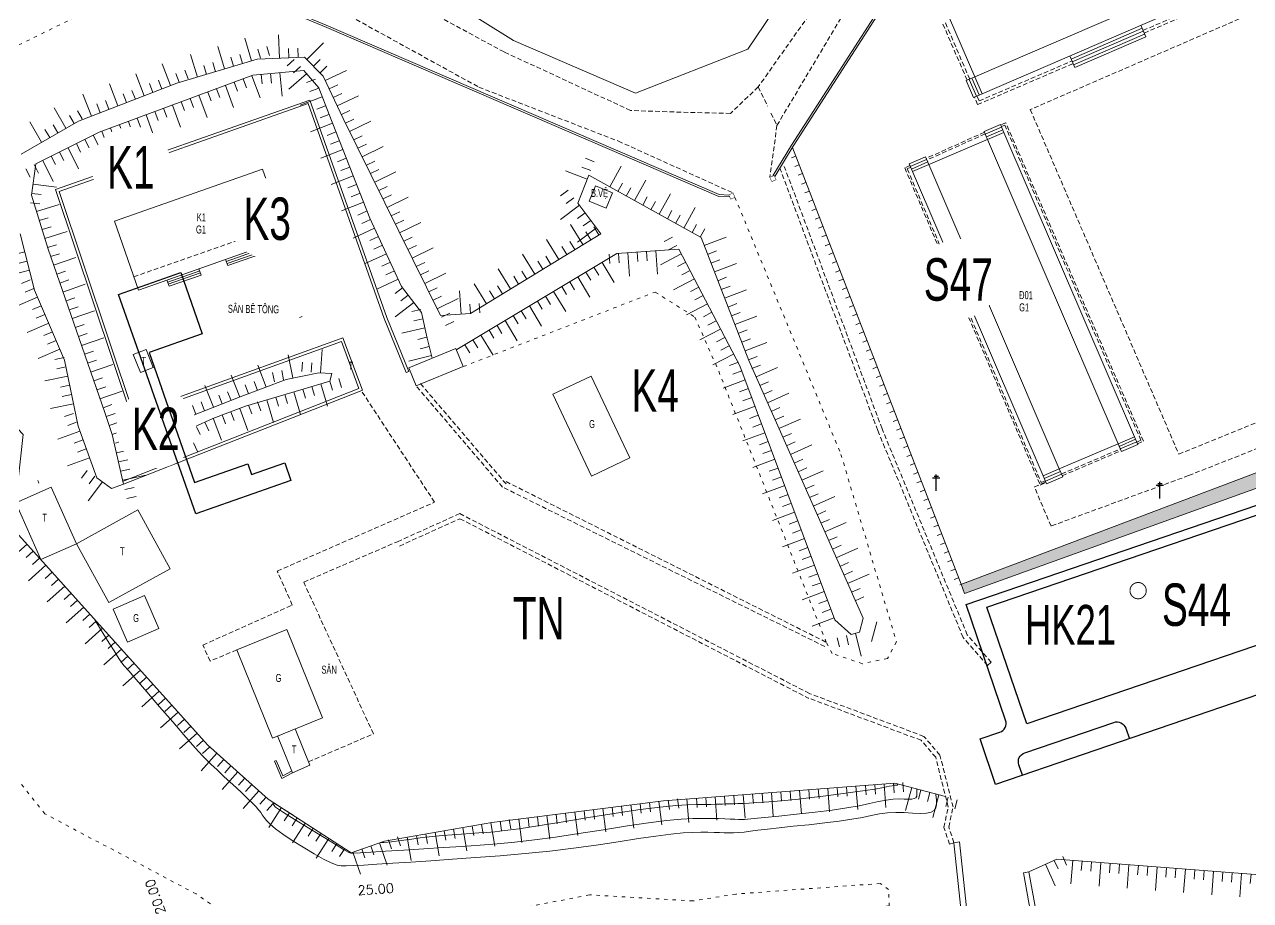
# Model space of a CAD drawing. Header units: inches. Extents: x 496359 to 501064, y 2374078 to 2377203.
# Drawn here: x 497285.7 to 497415.9, y 2376569.7 to 2376662.7 of the extents above; entities that cross this region are included whole.
import ezdxf
from ezdxf.enums import TextEntityAlignment as Align

# ---------------------------------------------------------------- set-up
doc = ezdxf.new("R2010")
doc.units = ezdxf.units.IN
doc.header["$MEASUREMENT"] = 0
doc.linetypes.add('ACAD_ISO03W100', pattern=[30, 12, -18])
doc.linetypes.add('DASHED', pattern=[0.75, 0.5, -0.25])
for name, color, linetype in [('cd', 7, 'Continuous'), ('chu', 6, 'Continuous'), ('MANH', 147, 'Continuous'), ('NOI', 2, 'Continuous'), ('rover 2', 4, 'Continuous'), ('tl', 8, 'Continuous')]:
    doc.layers.add(name, color=color, linetype=linetype)
for name, color, linetype, lineweight in [('EG Text2', 7, 'Continuous', 18), ('ISO', 252, 'Continuous', 20), ('LC Net dam 1', 30, 'Continuous', 30), ('LC Net manh', 239, 'Continuous', 5), ('manh1', 67, 'Continuous', 13)]:
    doc.layers.add(name, color=color, linetype=linetype, lineweight=lineweight)
doc.styles.add('EG Hai', font='')
doc.styles.get("Standard").update_dxf_attribs({"font": 'vnsimli.shx', "height": 2})
doc.styles.add('style1', font='')
doc.styles.get('EG Hai').set_extended_font_data('.VnArial NarrowH')
doc.styles.get('style1').set_extended_font_data('.VnAvantH')

# ---------------------------------------------------------------- blocks, each defined once
blk = doc.blocks.new('cdien')
at = {"layer": 'cd', "extrusion": (-0.000518657, 0.000768986, 1)}
for p, q in [((-0.8, 2.78, 0), (0.76, 2.78, 0)), ((-0.46, 3.14, 0), (0.49, 3.14, 0)), ((0, 0), (0, 3.5, 0))]:
    blk.add_line(p, q, dxfattribs=at)
blk = doc.blocks.new('1')
at = {"layer": 'tl', "color": 250, "lineweight": 0}
blk.add_line((0, -0.5), (0, 0), dxfattribs=at)
blk = doc.blocks.new('t1')
at = {"layer": 'tl', "color": 250, "lineweight": 0}
for p, q in [((0, 0), (0, 2.5)), ((-2, 0), (-2, 1)), ((-1, 0), (-1, 1))]:
    blk.add_line(p, q, dxfattribs=at)
blk = doc.blocks.new('t2')
at = {"layer": 'tl', "color": 250, "lineweight": 0}
for p, q in [((-2, 0), (-2, -1)), ((-1, 0), (-1, -1)), ((0, 0), (0, -2.5))]:
    blk.add_line(p, q, dxfattribs=at)
blk = doc.blocks.new('Nền HT mới')
at = {"layer": 'MANH', "lineweight": 0}
h = blk.add_hatch(dxfattribs=at)
h.set_pattern_fill('HONEY', color=8, scale=3, angle=-0.7328, style=0)
h.set_pattern_definition([(359.267215784, (-736010.08436, -2368366.01803), (0.566607394046, 0.317539068605), [0.375, -0.75]), (119.267215784, (-736010.08436, -2368366.01803), (-0.55830059713, 0.331926862913), [0.375, -0.75]), (59.267215784, (-736010.08436, -2368366.01803), (0.008306796916, 0.64946593152), [-0.75, 0.375])])
h.paths.add_polyline_path([(708.04, 339.84), (707.45, 341.35), (657.66, 322.53), (658.03, 321.54), (690.55, 333.26)])
at = {"layer": 'MANH', "color": 2, "lineweight": 0}
for p, q in [((589.85, 308.36, 0.88), (586.06, 317.72, 0.4)), ((584.52, 306.2, 0.88), (580.73, 315.56, 0.4))]:
    blk.add_line(p, q, dxfattribs=at)
at = {"layer": 'MANH', "color": 31, "linetype": 'DASHED', "lineweight": 0, "elevation": -28.38}
for points in [[(636.12, 375.34), (633.18, 372.53), (628.68, 372.63), (622.56, 372.83), (609.13, 379.05), (593.55, 387.42), (584.4, 394.51), (572.76, 404.4), (559.56, 416.32), (547.69, 426.57), (540.15, 432.89), (527.77, 444.23), (515.56, 454.48), (506.32, 462.85), (498.89, 468.98)], [(496.12, 465.96), (503.21, 459.55), (512.72, 451.04), (524.41, 440.99), (537.44, 429.7), (544.63, 423.4), (557.38, 412.82), (569.81, 401.22), (581.52, 390.7), (591.44, 383.57), (606.44, 375.31), (621.26, 369.58), (633.45, 364.07)]]:
    blk.add_lwpolyline(points, dxfattribs=at)
at = {"layer": 'MANH', "color": 4, "lineweight": 0, "elevation": -28.38}
for points in [[(757.38, 324), (747.08, 358.43), (737.02, 396.25), (743.94, 407.46), (751.11, 414.41), (756.41, 419.73), (748.14, 434.14), (724.17, 423.16), (706.08, 415.01), (686.91, 406.68), (679.5, 403.63), (654.86, 392.76), (639.66, 369.15), (637.68, 365.88)], [(757.19, 323.94), (746.89, 358.37), (736.81, 396.28), (743.79, 407.59), (750.97, 414.55), (756.16, 419.76), (748.05, 433.88), (724.26, 422.98), (706.16, 414.83), (686.99, 406.5), (679.58, 403.44), (654.99, 392.6), (639.82, 369.04), (637.87, 365.81)], [(633.09, 363.65), (631.92, 363.71), (590.31, 381.65), (570.31, 389.96), (546.37, 380.02), (500.83, 381.08), (469.76, 381.73), (437.99, 383.18), (433.69, 383.68), (421.23, 382.42), (376.21, 378.38), (371.61, 378.83)], [(633, 363.85), (631.98, 363.91), (590.23, 381.9), (570.31, 390.17), (546.33, 380.22), (500.83, 381.28), (469.77, 381.93), (438.01, 383.38), (433.69, 383.88), (421.21, 382.62), (376.22, 378.58), (371.63, 379.03)]]:
    blk.add_lwpolyline(points, dxfattribs=at)
at = {"layer": 'MANH', "color": 3, "linetype": 'DASHED', "lineweight": 0, "elevation": -28.38}
for points in [[(637.47, 372.55), (638.11, 371.25), (652.27, 395.01), (664.93, 401.34), (684.13, 409.74), (691.79, 414.17), (692.92, 419.79), (685.68, 431.22)], [(683.94, 430.13), (690.12, 420), (689.54, 416.29), (683.13, 411.63), (664.14, 403.23), (651.03, 396.41), (636.12, 375.34), (637.11, 373.29)], [(687.22, 382.56), (665.02, 372.93), (680.79, 336.35), (709.2, 347.84)], [(638.11, 371.25), (637.35, 365.74)], [(681.84, 334.07), (707.33, 344.13)], [(580.73, 315.56), (577.89, 314.36), (577.14, 316.08), (586.63, 320.32), (585.03, 323.93), (601.74, 331.24), (593.96, 343.08)], [(681.84, 334.07), (667.22, 328.71), (665.46, 332.86), (666.66, 333.38)], [(588.34, 303.68), (595.24, 306.64), (587.84, 322.75), (597.8, 327.05)]]:
    blk.add_lwpolyline(points, dxfattribs=at)
at = {"layer": 'MANH', "lineweight": 0, "elevation": -28.38}
blk.add_lwpolyline([(682.72, 429.33), (688.05, 420.57), (682.45, 412.59), (663.97, 405.91), (649.22, 397.99), (642.18, 389.96), (635, 379.34), (623.08, 374.67), (610.14, 380.27), (595.24, 389.59), (587.58, 396.68), (597.22, 407.19)], dxfattribs=at)
at = {"layer": 'MANH', "color": 5, "linetype": 'DASHED', "lineweight": 0, "elevation": -28.38}
for points in [[(677.11, 381.05), (687.41, 385.47), (682.74, 396.79), (654.87, 384.76)], [(676.99, 381.33), (687.02, 385.63), (686.78, 386.21)], [(658.31, 376.04), (655.71, 382.07)], [(658.58, 376.16), (655.98, 382.19)], [(659.42, 373.46), (669.56, 377.81)], [(659.58, 373.85), (669.44, 378.09)], [(659.42, 373.46), (659.08, 374.25)], [(659.58, 373.85), (659.35, 374.37)], [(676.4, 337.45), (677.04, 337.72), (662.41, 371.54), (661.87, 371.3)], [(676.32, 337.63), (676.77, 337.82), (662.31, 371.28), (661.95, 371.12)], [(660.15, 370.53), (653.95, 367.75)], [(660.22, 370.34), (654.03, 367.57)], [(657.88, 316.89), (648.81, 338.87), (638.42, 366.72)], [(658.32, 317.16), (649.27, 339.05), (638.89, 366.89)], [(652.24, 366.98), (651.69, 366.74), (666.08, 333.06), (666.68, 333.32)], [(652.32, 366.8), (651.95, 366.63), (666.18, 333.33), (666.61, 333.5)], [(609.33, 333.18), (600.16, 343.93)], [(608.95, 332.85), (599.78, 343.6)], [(668.33, 334.24), (674.58, 336.89)], [(668.41, 334.05), (674.66, 336.71)], [(609.34, 333.43), (643.35, 316.37)], [(643.18, 315.92), (608.95, 332.85)], [(597.8, 327.05), (604.42, 330.03), (641.61, 310.91)], [(598.01, 326.59), (604.43, 329.49), (641.42, 310.45)], [(660.48, 313.92), (657.88, 316.89)], [(660.86, 314.25), (658.32, 317.16)], [(660.48, 313.92), (660.86, 314.25)], [(656.44, 294.93), (655.84, 296.71), (656.3, 298.87), (654.97, 304.16), (653.42, 305.96), (641.44, 310.45)], [(656.91, 295.09), (656.36, 296.74), (656.81, 298.88), (655.42, 304.4), (653.72, 306.38), (641.61, 310.91)], [(656.44, 294.93), (656.91, 295.09)]]:
    blk.add_lwpolyline(points, dxfattribs=at)
at = {"layer": 'MANH', "color": 2, "linetype": 'ACAD_ISO03W100', "lineweight": 0, "ltscale": 0.03, "elevation": -28.38}
for points in [[(575.28, 387.9), (570.01, 385.9), (546.85, 374.52), (543.13, 366.07), (541.52, 354.73), (548.02, 345.3)], [(633.65, 363.61), (644.91, 336.32), (650.8, 316.43), (649.86, 314.65), (647.18, 314.09), (643.96, 315.19), (643.35, 316.37)], [(604.78, 345.64), (625.17, 353.56), (625.17, 353.56), (629.39, 350.9), (631.92, 345.15), (643.35, 316.37)], [(548.7, 283.13), (563.38, 279.54), (574.94, 278.17), (599.22, 282.25), (619.75, 287.38), (629.96, 287.04), (650.03, 288.36), (649.97, 290.11), (649.07, 290.76), (633.76, 289.64), (629.18, 288.91), (618.2, 289.55), (607.48, 287.47), (582.37, 285.52), (576.41, 289.65), (560.34, 298.17), (551.5, 309.25)]]:
    blk.add_lwpolyline(points, dxfattribs=at)
at = {"layer": 'MANH', "color": 2, "lineweight": 0, "elevation": -28.38}
for points in [[(685.23, 387.66), (659.13, 376.4)], [(686, 385.88), (659.9, 374.61)], [(659.9, 374.61), (655.66, 384.43)], [(676.89, 381.56), (669.35, 378.3)], [(677.29, 380.65), (676.75, 381.88)], [(677.02, 381.25), (669.48, 378)], [(677.16, 380.95), (669.61, 377.69)], [(677.29, 380.65), (669.74, 377.39)], [(604.09, 347.44), (621.09, 357.65), (627.69, 358.1), (634.17, 345.72), (644.27, 318.75), (646, 317.21), (646.88, 317.43), (647.25, 318.94), (635.12, 346.28), (630.06, 359.33), (618.13, 365.95), (616.97, 362.98), (619.39, 359.75), (605.55, 351.27), (602.37, 351.05), (592.04, 371.98), (589.92, 376.48), (587.93, 378.5), (582.89, 378.28), (574.36, 375.72), (563.91, 371.71), (557.82, 368.21)], [(557.71, 359.72), (559.25, 353.74), (562.43, 346.34), (563.87, 339.33), (565.87, 333.84), (567.42, 332.68), (568.71, 333.15), (567.51, 338.42), (566.71, 340.75), (560.69, 358.11), (558.93, 363.83), (559.37, 367.16), (566.1, 370.52), (582.45, 376.57), (587.85, 377.08), (589.43, 375.25), (590.53, 372.39), (594.86, 361.4), (598.24, 354.15), (600.36, 351.37), (600.95, 348.67), (601.5, 346.54)], [(669.74, 377.39), (669.21, 378.63)], [(659.13, 376.4), (658.22, 376)], [(658.22, 376), (658.99, 374.22)], [(658.52, 376.14), (659.29, 374.35)], [(658.82, 376.27), (659.6, 374.48)], [(596.66, 350.84), (588.49, 373.94), (561.48, 364.43), (569.57, 340.28), (591.84, 348.31)], [(659.9, 374.61), (658.99, 374.22)], [(596.38, 350.74), (588.31, 373.56), (561.86, 364.24), (569.75, 340.67), (591.73, 348.6)], [(660.12, 370.59), (661.86, 371.34)], [(662.21, 370.51), (661.86, 371.34)], [(652.51, 366.35), (662.21, 370.51)], [(660.47, 369.77), (660.12, 370.59)], [(660.24, 370.32), (661.97, 371.06)], [(660.35, 370.04), (662.09, 370.79)], [(676.08, 338.19), (662.21, 370.51)], [(639.75, 368.92), (657.66, 322.53)], [(674.34, 337.45), (660.47, 369.77)], [(652.15, 367.18), (653.88, 367.92)], [(652.27, 366.9), (654, 367.64)], [(652.39, 366.62), (654.12, 367.37)], [(654.24, 367.09), (653.88, 367.92)], [(567.73, 361.07), (583.47, 366.61)], [(586.04, 359.3), (583.47, 366.61)], [(652.51, 366.35), (652.15, 367.18)], [(666.38, 334.03), (652.51, 366.35)], [(668.1, 334.77), (654.24, 367.09)], [(618.16, 363.2), (618.85, 364.85)], [(618.85, 364.85), (620.65, 364.1)], [(619.97, 362.45), (620.65, 364.1)], [(619.97, 362.45), (618.16, 363.2)], [(570.3, 353.76), (567.73, 361.07)], [(570.3, 353.76), (586.04, 359.3)], [(583.16, 357.55), (582.93, 358.2)], [(579.78, 356.36), (579.55, 357.01)], [(579.62, 356.8), (583.01, 357.99)], [(579.7, 356.58), (583.09, 357.77)], [(579.78, 356.36), (583.16, 357.55)], [(573.39, 354.61), (576.79, 355.8)], [(573.46, 354.39), (576.86, 355.58)], [(576.94, 355.36), (576.71, 356.02)], [(573.54, 354.17), (573.31, 354.82)], [(573.54, 354.17), (576.94, 355.36)], [(587.38, 350.85), (587.66, 350.96)], [(596.38, 350.74), (598.73, 345.01)], [(596.66, 350.85), (599, 345.12)], [(591.73, 348.6), (592.01, 348.7)], [(591.84, 348.32), (593.71, 343.31)], [(592.01, 348.7), (594.1, 343.14)], [(569.74, 346.91), (571.1, 347.44)], [(569.74, 346.91), (570.49, 345.01)], [(571.1, 347.44), (571.85, 345.54)], [(599, 345.52), (604, 347.56)], [(604, 347.56), (604.78, 345.64)], [(656.02, 299.98), (650.64, 301.41), (626.07, 299.54), (607.83, 297.22), (596.41, 295.24), (592.88, 294.03), (584.07, 299.72), (577.63, 305.49), (556.96, 328.45), (558.04, 338.43), (550.52, 346.38), (548.02, 345.3), (543.03, 343.85), (539.45, 342.24), (510.91, 324.22), (500.06, 320.67), (471.19, 305.87), (467.42, 308.85), (458.93, 320.65), (458.93, 320.65)], [(570.49, 345.01), (571.85, 345.54)], [(598.73, 345.01), (599, 345.12)], [(599, 345.52), (599.78, 343.6)], [(599.78, 343.6), (604.78, 345.64)], [(614.29, 342.7), (618.38, 344.64)], [(618.38, 344.64), (622.49, 335.94)], [(593.71, 343.31), (568.6, 333.43)], [(593.82, 343.03), (568.71, 333.15)], [(593.82, 343.03), (594.1, 343.14)], [(614.29, 342.7), (618.4, 334)], [(707.45, 341.35), (657.55, 322.48)], [(668.1, 334.77), (674.34, 337.45)], [(674.34, 337.45), (676.08, 338.19)], [(674.34, 337.45), (674.7, 336.62)], [(674.46, 337.17), (676.2, 337.92)], [(674.58, 336.9), (676.32, 337.64)], [(674.7, 336.62), (676.44, 337.37)], [(676.08, 338.19), (676.44, 337.37)], [(618.4, 334), (622.49, 335.94)], [(666.38, 334.03), (668.1, 334.77)], [(668.1, 334.77), (668.46, 333.94)], [(559.6, 333.54), (559.71, 333.26)], [(666.38, 334.03), (666.73, 333.2)], [(666.5, 333.76), (668.22, 334.5)], [(666.62, 333.48), (668.34, 334.22)], [(666.73, 333.2), (668.46, 333.94)], [(557.26, 331.17), (561.02, 332.85)], [(563.69, 326.82), (561.02, 332.85)], [(690.55, 333.26), (658.03, 321.54), (657.66, 322.53)], [(559.93, 325.15), (557.26, 331.17)], [(563.69, 326.82), (570.22, 330.42)], [(573.65, 324.18), (570.22, 330.42)], [(559.93, 325.15), (563.69, 326.82)], [(567.13, 320.59), (563.69, 326.82)], [(567.13, 320.59), (573.65, 324.18)], [(567.6, 319.88), (570.92, 321.34)], [(570.92, 321.34), (572.46, 317.84)], [(567.6, 319.88), (569.14, 316.38)], [(569.14, 316.38), (572.46, 317.84)], [(580.73, 315.56), (586.06, 317.72)], [(584.52, 306.2), (589.85, 308.36)], [(588.49, 303.32), (586.65, 302.52), (585.07, 306.43)], [(588.49, 303.32), (586.93, 307.18)], [(584.74, 303.74), (584.92, 303.82)], [(586.65, 302.52), (585.51, 301.89), (584.74, 303.74)], [(586.56, 302.69), (585.61, 302.18), (584.92, 303.82)], [(656.91, 295.09), (657.5, 295.19)], [(656.91, 295.09), (658.36, 281.44)], [(657.5, 295.19), (658.95, 281.54)], [(717.38, 289.53), (667.84, 293.34), (664.87, 291.99)], [(664.28, 291.88), (664.87, 291.99)], [(664.28, 291.88), (666.04, 282.2)], [(664.87, 291.99), (666.63, 282.3)]]:
    blk.add_lwpolyline(points, dxfattribs=at)
at = {"layer": 'MANH', "color": 4, "lineweight": 0, "const_width": 0.05, "elevation": -28.38}
for points in [[(637.55, 365.28), (638.01, 365.48), (637.81, 365.94), (637.35, 365.74)], [(633.19, 363.42), (633.65, 363.61), (633.45, 364.07), (632.99, 363.87)]]:
    blk.add_lwpolyline(points, close=True, dxfattribs=at)
at = {"layer": 'MANH', "color": 2, "linetype": 'DASHED', "lineweight": 0, "elevation": -28.38}
blk.add_lwpolyline([(569.8, 355.17), (585.55, 360.71)], dxfattribs=at)
at = {"layer": 'MANH', "color": 2, "lineweight": 0, "elevation": -28.38}
blk.add_lwpolyline([(572.99, 339.25), (581.1, 342.43), (585.99, 344.28), (589.45, 344.99), (590.82, 344.89), (590.61, 344.1), (587.52, 343.18), (581.67, 341.43), (578.2, 340.14), (574.14, 338.28), (572.3, 337.73), (571.61, 338.25)], close=True, dxfattribs=at)
at = {"layer": 'manh1', "lineweight": 0, "elevation": -28.38}
for points in [[(654.98, 300.26), (654.99, 300.19), (655.05, 299.62), (655.05, 299.15), (654.99, 298.79), (654.81, 298.52), (654.48, 298.33), (653.98, 298.23), (653.32, 298.2), (652.5, 298.24), (651.61, 298.3), (650.72, 298.3), (649.85, 298.25), (648.99, 298.14), (648.13, 297.97), (647.19, 297.77), (646.06, 297.58), (644.73, 297.38), (643.2, 297.19), (641.51, 297), (639.83, 296.83), (638.36, 296.67), (637.11, 296.53), (636.09, 296.41), (635.29, 296.31), (634.63, 296.22), (634.03, 296.17), (633.48, 296.13), (632.97, 296.13), (632.5, 296.14), (632, 296.16), (631.43, 296.18), (630.78, 296.19), (630.04, 296.19), (629.19, 296.17), (628.15, 296.12), (626.85, 296), (625.26, 295.8), (623.39, 295.53), (621.24, 295.19), (618.92, 294.83), (616.49, 294.5), (613.97, 294.2), (611.37, 293.94), (608.71, 293.71), (606.1, 293.51), (603.64, 293.33), (601.34, 293.17), (599.22, 293.02), (597.29, 292.9), (595.6, 292.8), (594.21, 292.72), (593.12, 292.66), (592.34, 292.62), (591.83, 292.62), (591.38, 292.71), (590.76, 292.96), (589.96, 293.35), (588.95, 293.91), (587.78, 294.61), (586.62, 295.34), (585.63, 296), (584.85, 296.57), (584.28, 297.05), (583.9, 297.44), (583.64, 297.77), (583.44, 298.04), (583.27, 298.28), (583.14, 298.47), (583.01, 298.63), (582.82, 298.85), (582.46, 299.22), (581.91, 299.75), (581.19, 300.44), (580.3, 301.26), (579.4, 302.1), (578.63, 302.82), (577.99, 303.42), (577.5, 303.9), (577.13, 304.28), (576.7, 304.75), (576.03, 305.49), (575.11, 306.55), (573.93, 307.91), (572.53, 309.52), (571.16, 311.12), (570.05, 312.4), (569.25, 313.33), (568.75, 313.91), (568.54, 314.16), (568.44, 314.3), (568.28, 314.55), (568.03, 314.94), (567.69, 315.47), (567.25, 316.18), (566.66, 317.12), (565.88, 318.39), (565.62, 318.83)], [(650.92, 301.34), (650.92, 301.33), (650.92, 301.29), (650.92, 301.27), (650.92, 301.24), (650.91, 301.22), (650.89, 301.21), (650.85, 301.21), (650.81, 301.2), (650.75, 301.21), (650.66, 301.2), (650.52, 301.18), (650.33, 301.14), (650.08, 301.09), (649.75, 301.01), (649.26, 300.91), (648.51, 300.79), (647.48, 300.63), (646.17, 300.44), (644.63, 300.23), (643.01, 300.02), (641.49, 299.84), (640.1, 299.68), (638.86, 299.56), (637.75, 299.47), (636.76, 299.4), (635.9, 299.34), (635.14, 299.29), (634.5, 299.26), (633.97, 299.24), (633.51, 299.22), (633.08, 299.21), (632.69, 299.2), (632.33, 299.19), (631.99, 299.18), (631.6, 299.17), (631.07, 299.16), (630.42, 299.15), (629.61, 299.14), (628.64, 299.12), (627.38, 299.05), (625.7, 298.87), (623.57, 298.6), (621.02, 298.22), (618.09, 297.75), (615.19, 297.27), (612.71, 296.87), (610.71, 296.57), (609.19, 296.37), (608.13, 296.25), (607.28, 296.18), (606.44, 296.12), (605.55, 296.06), (604.6, 296), (603.61, 295.93), (602.58, 295.86), (601.52, 295.76), (600.43, 295.63), (599.32, 295.48), (598.2, 295.32), (597.17, 295.18), (596.35, 295.1), (596, 295.1)], [(586.73, 298), (586.03, 298.45), (585.36, 298.86), (584.9, 299.13), (584.65, 299.25), (584.58, 299.24), (584.62, 299.16), (584.68, 299.08), (584.73, 299.01), (584.78, 298.94), (584.85, 298.87), (585.07, 298.71), (585.57, 298.38), (586.38, 297.88), (587.48, 297.2), (588.84, 296.36), (590.19, 295.53), (591.29, 294.87), (592.08, 294.38), (592.58, 294.09), (592.83, 293.98), (593.15, 293.98), (593.84, 294.01), (594.97, 294.08), (596.53, 294.18), (598.49, 294.3), (600.61, 294.43), (602.69, 294.57), (604.68, 294.7), (606.58, 294.84), (608.4, 294.98), (610.28, 295.15), (612.34, 295.39), (614.6, 295.69), (617.05, 296.05), (619.67, 296.47), (622.22, 296.87), (624.47, 297.2), (626.38, 297.44), (627.95, 297.59), (629.19, 297.65), (630.21, 297.66), (631.11, 297.66), (631.89, 297.65), (632.57, 297.63), (633.15, 297.6), (633.63, 297.58), (634.02, 297.55), (634.31, 297.54), (634.51, 297.54), (634.67, 297.54), (634.98, 297.58), (635.68, 297.65), (636.79, 297.76), (638.31, 297.92), (640.19, 298.11), (642.17, 298.33), (643.96, 298.55), (645.52, 298.78), (646.85, 299.01), (647.95, 299.25), (648.89, 299.45), (649.71, 299.6), (650.44, 299.7), (651.08, 299.74), (651.62, 299.72), (652.06, 299.7), (652.42, 299.72), (652.68, 299.77), (652.86, 299.87), (652.95, 300.02), (652.98, 300.21), (652.98, 300.46), (652.96, 300.76), (652.95, 300.8)]]:
    blk.add_lwpolyline(points, dxfattribs=at)
at = {"layer": 'rover 2', "color": 1, "lineweight": 0, "elevation": -28.38}
blk.add_lwpolyline([(648.71, 318.55), (648.16, 316.46)], dxfattribs=at)
at = {"layer": 'cd', "lineweight": 0, "xscale": 0.5, "yscale": 0.5, "zscale": 0.5, "rotation": 359.2672157837458}
for p in [(655.01, 332.44, -0.49), (678.77, 331.65, -0.6)]:
    blk.add_blockref('cdien', p, dxfattribs=at)
at = {"layer": 'NOI', "color": 2, "lineweight": 0}
for name, p, rotation in [('t2', (582.3, 378.1, -28.38), 196.6854583222697), ('t2', (585.27, 378.38, -28.38), 182.4796631502057), ('t2', (576.55, 376.38, -28.38), 196.6854583222697), ('t2', (579.42, 377.24, -28.38), 196.6854583222697), ('t2', (588.17, 378.26, -28.38), 134.5268346324166), ('t2', (573.69, 375.47, -28.38), 200.981848997184), ('t2', (588.15, 376.73, -28.38), 310.7742636632265), ('t2', (568.09, 373.32, -28.38), 200.981848997184), ('t2', (570.89, 374.39, -28.38), 200.981848997184), ('t2', (582.34, 376.53, -28.38), 20.31840348516633), ('t2', (585.32, 376.84, -28.38), 5.407588205140322), ('t2', (590.13, 376.02, -28.38), 115.3088777920212), ('t2', (565.29, 372.24, -28.38), 200.981848997184), ('t2', (579.53, 375.49, -28.38), 20.31840348516633), ('t2', (589.8, 374.28, -28.38), 291.0218981721798), ('t2', (562.59, 370.95, -28.38), 209.9105366242062), ('t2', (576.71, 374.45, -28.38), 20.31840348516633), ('t2', (591.41, 373.31, -28.38), 115.3088777920212), ('t2', (559.99, 369.46, -28.38), 209.9105366242062), ('t2', (573.9, 373.41, -28.38), 20.31840348516633), ('t2', (590.89, 371.48, -28.38), 291.5205876988617), ('t2', (568.27, 371.32, -28.38), 20.31840348516633), ('t2', (571.09, 372.36, -28.38), 20.31840348516633), ('t2', (592.72, 370.61, -28.38), 116.2727847246649), ('t2', (565.49, 370.21, -28.38), 26.52764187647233), ('t2', (591.99, 368.69, -28.38), 291.5205876988617), ('t2', (562.81, 368.87, -28.38), 26.52764187647233), ('t2', (594.05, 367.92, -28.38), 116.2727847246649), ('t2', (560.12, 367.53, -28.38), 26.52764187647233), ('t2', (593.09, 365.9, -28.38), 291.5205876988617), ('t2', (617.96, 365.53, -28.38), 248.6859579013175), ('1', (640.11, 367.99, -2.53), 291.1024921645667), ('t2', (595.38, 365.23, -28.38), 116.2727847246649), ('t2', (620.35, 364.72, -28.38), 150.9587793513257), ('1', (640.47, 367.06, -2.53), 291.1024921645667), ('1', (640.83, 366.13, -2.53), 291.1024921645667), ('t2', (559.09, 365.02, -28.38), 82.5459147873548), ('t2', (594.19, 363.11, -28.38), 291.5205876988617), ('t2', (622.98, 363.26, -28.38), 150.9587793513257), ('1', (641.19, 365.19, -2.53), 291.1024921645667), ('t2', (596.7, 362.54, -28.38), 116.2727847246649), ('t2', (617.13, 362.77, -28.38), 306.8955585444397), ('t2', (625.6, 361.81, -28.38), 150.9587793513257), ('1', (641.55, 364.26, -2.53), 291.1024921645667), ('1', (641.91, 363.33, -2.53), 291.1024921645667), ('t2', (559.46, 362.11, -28.38), 107.1193207984398), ('t2', (595.35, 360.34, -28.38), 294.9911821926487), ('t2', (628.22, 360.35, -28.38), 150.9587793513257), ('1', (642.27, 362.39, -2.53), 291.1024921645667), ('t2', (598.03, 359.85, -28.38), 116.2727847246649), ('t2', (618.93, 360.37, -28.38), 306.8955585444397), ('t2', (617.49, 358.59, -28.38), 211.522817806732), ('1', (642.63, 361.46, -2.53), 291.1024921645667), ('t2', (560.34, 359.24, -28.38), 107.1193207984398), ('t2', (596.62, 357.63, -28.38), 294.9911821926487), ('t2', (614.93, 357.02, -28.38), 211.522817806732), ('1', (642.99, 360.53, -2.53), 291.1024921645667), ('1', (643.35, 359.6, -2.53), 291.1024921645667), ('t2', (599.36, 357.16, -28.38), 116.2727847246649), ('t2', (612.38, 355.45, -28.38), 211.522817806732), ('t2', (627.95, 357.61, -28.38), 297.6012814324785), ('t2', (630.38, 358.49, -28.38), 111.1910324685914), ('1', (643.71, 358.66, -2.53), 291.1024921645667), ('t2', (558.7, 355.88, -28.38), 284.4227865665783), ('t2', (561.28, 356.4, -28.38), 109.1155337056725), ('t2', (609.82, 353.88, -28.38), 211.522817806732), ('t2', (622.27, 357.73, -28.38), 3.979125743350246), ('t2', (625.26, 357.94, -28.38), 3.979125743350246), ('1', (644.07, 357.73, -2.53), 291.1024921645667), ('t2', (597.89, 354.91, -28.38), 294.9911821926487), ('t2', (600.69, 354.47, -28.38), 116.2727847246649), ('t2', (619.53, 356.71, -28.38), 30.97870162129023), ('t2', (629.34, 354.95, -28.38), 297.6012814324785), ('t2', (631.47, 355.69, -28.38), 111.1910324685914), ('1', (644.43, 356.8, -2.53), 291.1024921645667), ('1', (644.79, 355.86, -2.53), 291.1024921645667), ('t2', (559.56, 353.02, -28.38), 293.250111715155), ('t2', (562.27, 353.56, -28.38), 109.1155337056725), ('t2', (607.26, 352.31, -28.38), 211.522817806732), ('t2', (616.96, 355.17, -28.38), 30.97870162129023), ('1', (645.15, 354.93, -2.53), 291.1024921645667), ('t2', (599.55, 352.43, -28.38), 307.3713362882133), ('t2', (604.56, 351.2, -28.38), 183.8816060430547), ('t2', (614.38, 353.62, -28.38), 30.97870162129023), ('t2', (630.73, 352.29, -28.38), 297.6012814324785), ('t2', (632.55, 352.9, -28.38), 111.1910324685914), ('1', (645.51, 354, -2.53), 291.1024921645667), ('1', (645.87, 353.07, -2.53), 291.1024921645667), ('t2', (560.75, 350.26, -28.38), 293.250111715155), ('t2', (600.72, 349.74, -28.38), 282.3748393282578), ('t2', (602.02, 351.78, -28.38), 116.2727847246649), ('t2', (611.81, 352.08, -28.38), 30.97870162129023), ('1', (646.23, 352.13, -2.53), 291.1024921645667), ('t2', (563.25, 350.73, -28.38), 109.1155337056725), ('t2', (609.24, 350.53, -28.38), 30.97870162129023), ('t2', (632.12, 349.63, -28.38), 297.6012814324785), ('t2', (633.64, 350.1, -28.38), 111.1910324685914), ('1', (646.59, 351.2, -2.53), 291.1024921645667), ('t2', (561.93, 347.5, -28.38), 293.250111715155), ('1', (646.95, 350.27, -2.53), 291.1024921645667), ('1', (647.32, 349.33, -2.53), 291.1024921645667), ('t2', (564.23, 347.89, -28.38), 109.1155337056725), ('t2', (601.42, 346.82, -28.38), 284.3112758527118), ('t2', (606.67, 348.99, -28.38), 30.97870162129023), ('t2', (633.51, 346.97, -28.38), 297.6012814324785), ('t2', (634.72, 347.3, -28.38), 111.1910324685914), ('1', (647.68, 348.4, -2.53), 291.1024921645667), ('t2', (562.78, 344.64, -28.38), 281.570572992176), ('t1', (586.69, 344.43, -28.38), 11.49127799604195), ('t1', (589.63, 344.97, -28.38), 355.8023323478207), ('1', (648.04, 347.47, -2.53), 291.1024921645667), ('1', (648.4, 346.53, -2.53), 291.1024921645667), ('t2', (565.21, 345.06, -28.38), 109.1155337056725), ('t1', (583.85, 343.47, -28.38), 20.71023093083067), ('t2', (634.72, 344.24, -28.38), 290.5390294005236), ('t2', (635.89, 344.54, -28.38), 113.9204649773509), ('1', (648.76, 345.6, -2.53), 291.1024921645667), ('t1', (581.05, 342.41, -28.38), 21.40382912537294), ('t1', (589.66, 343.82, -28.38), 196.51653324858), ('1', (649.12, 344.67, -2.53), 291.1024921645667), ('t2', (563.38, 341.7, -28.38), 281.570572992176), ('t2', (566.2, 342.22, -28.38), 109.1155337056725), ('t1', (575.46, 340.22, -28.38), 21.40382912537294), ('t1', (578.25, 341.32, -28.38), 21.40382912537294), ('t1', (583.91, 342.1, -28.38), 196.6978154806596), ('t1', (586.78, 342.96, -28.38), 196.6978154806596), ('t2', (635.78, 341.43, -28.38), 290.5390294005236), ('t2', (637.1, 341.8, -28.38), 113.9204649773509), ('1', (649.48, 343.74, -2.53), 291.1024921645667), ('1', (649.84, 342.8, -2.53), 291.1024921645667), ('t1', (581.05, 341.2, -28.38), 200.3313390438673), ('1', (650.2, 341.87, -2.53), 291.1024921645667), ('t2', (564.06, 338.79, -28.38), 290.0218001706747), ('t2', (567.18, 339.39, -28.38), 109.1155337049751), ('t1', (578.23, 340.16, -28.38), 200.3313390438673), ('t2', (636.83, 338.62, -28.38), 290.5390294005236), ('t2', (638.32, 339.06, -28.38), 113.9204649773509), ('1', (650.56, 340.94, -2.53), 291.1024921645667), ('1', (650.92, 340, -2.53), 291.1024921645667), ('t1', (575.51, 338.91, -28.38), 204.6162546357414), ('1', (651.28, 339.07, -2.53), 291.1024921645667), ('t2', (565.09, 335.97, -28.38), 290.0218001706747), ('t1', (572.71, 337.85, -28.38), 196.9005055040248), ('t2', (637.88, 335.81, -28.38), 290.5390294005236), ('t2', (639.54, 336.31, -28.38), 113.9204649773509), ('1', (651.64, 338.14, -2.53), 291.1024921645667), ('t2', (567.95, 336.49, -28.38), 102.7821619854495), ('1', (652, 337.21, -2.53), 291.1024921645667), ('1', (652.36, 336.27, -2.53), 291.1024921645667), ('t2', (638.93, 333, -28.38), 290.5390294005236), ('1', (652.72, 335.34, -2.53), 291.1024921645667), ('t2', (566.45, 333.4, -28.38), 323.3528787650259), ('t2', (568.62, 333.57, -28.38), 102.7821619854495), ('t2', (640.75, 333.57, -28.38), 113.9204649773509), ('1', (653.08, 334.41, -2.53), 291.1024921645667), ('1', (653.44, 333.47, -2.53), 291.1024921645667), ('1', (653.8, 332.54, -2.53), 291.1024921645667), ('t2', (639.99, 330.19, -28.38), 290.5390294005236), ('t2', (641.97, 330.83, -28.38), 113.9204649773509), ('1', (654.16, 331.61, -2.53), 291.1024921645667), ('1', (654.52, 330.67, -2.53), 291.1024921645667), ('1', (654.88, 329.74, -2.53), 291.1024921645667), ('t2', (641.04, 327.38, -28.38), 290.5390294005236), ('t2', (643.19, 328.09, -28.38), 113.9204649773509), ('1', (655.24, 328.81, -2.53), 291.1024921645667), ('1', (655.6, 327.88, -2.53), 291.1024921645667), ('1', (655.96, 326.94, -2.53), 291.1024921645667), ('t1', (558.45, 326.8, -28.38), 131.9829789820068), ('t2', (642.09, 324.57, -28.38), 290.5390294005236), ('t2', (644.4, 325.34, -28.38), 113.9204649773509), ('1', (656.32, 326.01, -2.53), 291.1024921645667), ('t1', (560.45, 324.57, -28.38), 131.9829789820068), ('1', (656.68, 325.08, -2.53), 291.1024921645667), ('t2', (643.14, 321.76, -28.38), 290.5390294005236), ('t2', (645.62, 322.6, -28.38), 113.9204649773509), ('1', (657.04, 324.14, -2.53), 291.1024921645667), ('1', (657.4, 323.21, -2.53), 291.1024921645667), ('t1', (562.46, 322.34, -28.38), 131.9829789820068), ('t2', (644.2, 318.95, -28.38), 290.5390294005236), ('t1', (564.47, 320.11, -28.38), 131.9829789820068), ('t1', (566.47, 317.88, -28.38), 131.9829789820068), ('t2', (646.46, 317.32, -28.38), 13.67430362225953), ('t1', (568.48, 315.65, -28.38), 131.9829789820068), ('t1', (570.49, 313.42, -28.38), 131.9829789820068), ('t1', (572.49, 311.19, -28.38), 131.9829789820068), ('t1', (574.5, 308.96, -28.38), 131.9829789820068), ('t1', (576.51, 306.73, -28.38), 131.9829789820068), ('t1', (578.62, 304.6, -28.38), 138.2046679621833), ('t1', (580.85, 302.6, -28.38), 138.2046679621833), ('t1', (643.51, 300.87, -28.38), 184.3479560549233), ('t1', (646.5, 301.09, -28.38), 184.3479560549233), ('t1', (649.49, 301.32, -28.38), 184.3479560549233), ('t1', (652.42, 300.94, -28.38), 165.1253646940451), ('t1', (583.09, 300.6, -28.38), 138.2046679621833), ('t1', (625.56, 299.48, -28.38), 187.2541615785083), ('t1', (628.55, 299.73, -28.38), 184.3479560549233), ('t1', (631.54, 299.96, -28.38), 184.3479560549233), ('t1', (634.53, 300.18, -28.38), 184.3479560549233), ('t1', (637.52, 300.41, -28.38), 184.3479560549233), ('t1', (640.51, 300.64, -28.38), 184.3479560549233), ('t1', (655.32, 300.17, -28.38), 165.1253646940451), ('t1', (585.48, 298.81, -28.38), 147.1210043032378), ('t1', (613.66, 297.96, -28.38), 187.2541615785083), ('t1', (616.63, 298.34, -28.38), 187.2541615785083), ('t1', (619.61, 298.72, -28.38), 187.2541615785083), ('t1', (622.58, 299.1, -28.38), 187.2541615785083), ('t1', (588, 297.18, -28.38), 147.1210043032378), ('t1', (604.75, 296.68, -28.38), 189.8352299927424), ('t1', (607.71, 297.2, -28.38), 189.8352299927424), ('t1', (610.68, 297.58, -28.38), 187.2541615785083), ('t1', (595.9, 295.07, -28.38), 198.842590695885), ('t1', (598.84, 295.66, -28.38), 189.8352299927424), ('t1', (601.79, 296.17, -28.38), 189.8352299927424), ('t1', (590.52, 295.55, -28.38), 147.1210043032378), ('t1', (593.06, 294.1, -28.38), 198.842590695885), ('t1', (666.64, 292.8, -28.38), 204.4982228078422), ('t1', (669.52, 293.21, -28.38), 175.6024078969537), ('t1', (672.51, 292.98, -28.38), 175.6024078969537), ('t1', (675.5, 292.75, -28.38), 175.6024078969537), ('t1', (678.5, 292.52, -28.38), 175.6024078969537), ('t1', (681.49, 292.29, -28.38), 175.6024078969537), ('t1', (684.48, 292.06, -28.38), 175.6024078969537), ('t1', (687.47, 291.83, -28.38), 175.6024078969537)]:
    blk.add_blockref(name, p, dxfattribs=dict(at, rotation=rotation))
at = {"layer": 'chu', "color": 6, "lineweight": 0, "style": 'style1', "width": 0.7}
for s, p in [('b.vÖ', (618.35, 363.65, -28.38)), ('k1', (576.48, 361.07, -28.38)), ('g1', (576.39, 359.78, -28.38)), ('®01', (663.83, 352.81, -28.38)), ('s©n bª t«ng', (579.78, 351.36, -28.38)), ('g1', (663.83, 351.51, -28.38)), ('t', (570.59, 345.82, -28.38)), ('t', (592.6, 345.31, -28.38)), ('g', (618.15, 339.12, -28.38)), ('t', (560.07, 329.17, -28.38)), ('t', (568.33, 325.62, -28.38)), ('g', (569.72, 318.52, -28.38)), ('s©n', (589.72, 313.04, -28.38)), ('g', (584.85, 312.16, -28.38)), ('t', (586.57, 304.58, -28.38))]:
    blk.add_text(s, height=0.85, rotation=359.2672, dxfattribs=at).set_placement(p)
at = {"layer": 'manh1', "lineweight": 0}
for s, rotation, p in [('20.00', 109.4888, (572.08, 289.35, -28.38)), ('25.00', 3.7951, (595.49, 290.15, -28.38))]:
    blk.add_text(s, height=1, rotation=rotation, dxfattribs=at).set_placement(p, align=Align.MIDDLE)

msp = doc.modelspace()

# ---------------------------------------------------------------- linework, layer by layer
at = {"layer": 'LC Net dam 1', "const_width": 0.1}
msp.add_lwpolyline([(497403.13, 2376602.62, 1), (497404.86, 2376602.62, 1)], format="xyb", close=True, dxfattribs=at)
at = {"layer": 'LC Net dam 1'}
msp.add_lwpolyline([(497391.7, 2376583.03), (497391.32, 2376584.13, -0.414214), (497391.95, 2376585.4), (497401.41, 2376588.63, -0.414214), (497402.68, 2376588.01), (497403.06, 2376586.9)], format="xyb", dxfattribs=at)

# ---------------------------------------------------------------- block references
at = {"layer": 'LC Net manh'}
msp.add_blockref('Nền HT mới', (496727.52, 2376280.77, 2.92), dxfattribs=at)

# ---------------------------------------------------------------- texts
at = {"layer": 'EG Text2', "style": 'EG Hai', "width": 0.8}
msp.add_text('hk21', height=4.224, rotation=0, dxfattribs=at).set_placement((497396.81, 2376598.99, -26.53), align=Align.MIDDLE_CENTER)

# ---------------------------------------------------------------- next in the draw order: wipeouts: each hides what was drawn before it
at = {"ltscale": 500}
for points, z in [([(497294.08, 2376644.63), (497293.61, 2376645.18), (497293.36, 2376645.58), (497293.13, 2376646.07), (497292.96, 2376646.6), (497292.86, 2376647.09), (497292.83, 2376647.53), (497292.85, 2376648.06), (497292.91, 2376648.46), (497293.07, 2376649.04), (497293.2, 2376649.35), (497293.42, 2376649.79), (497293.68, 2376650.18), (497294.06, 2376650.62), (497294.47, 2376650.98), (497294.94, 2376651.3), (497295.4, 2376651.53), (497295.83, 2376651.69), (497296.23, 2376651.79), (497296.73, 2376651.86), (497297.17, 2376651.87), (497297.58, 2376651.84), (497298.12, 2376651.74), (497298.53, 2376651.61), (497298.91, 2376651.45), (497299.5, 2376651.1), (497299.76, 2376650.9), (497300.06, 2376650.64), (497300.31, 2376650.36), (497300.58, 2376650.01), (497300.82, 2376649.6), (497300.98, 2376649.26), (497301.11, 2376648.91), (497301.23, 2376648.45), (497301.29, 2376648.05), (497301.3, 2376647.47), (497301.25, 2376646.92), (497301.15, 2376646.49), (497301.03, 2376646.14), (497300.84, 2376645.69), (497300.62, 2376645.31), (497300.41, 2376645.02), (497300.07, 2376644.64), (497299.81, 2376644.4), (497299.4, 2376644.09), (497299.12, 2376643.92), (497298.87, 2376643.8), (497298.57, 2376643.67), (497298.22, 2376643.55), (497297.89, 2376643.47), (497297.54, 2376643.42), (497297.19, 2376643.4), (497296.9, 2376643.4), (497296.47, 2376643.44), (497296.1, 2376643.51), (497295.7, 2376643.62), (497295.3, 2376643.78), (497294.83, 2376644.04), (497294.61, 2376644.18), (497294.3, 2376644.42)], -318.22), ([(497308.57, 2376639.17), (497308.1, 2376639.72), (497307.85, 2376640.12), (497307.62, 2376640.62), (497307.45, 2376641.14), (497307.36, 2376641.64), (497307.32, 2376642.08), (497307.34, 2376642.6), (497307.4, 2376643.01), (497307.56, 2376643.58), (497307.69, 2376643.9), (497307.91, 2376644.33), (497308.18, 2376644.73), (497308.56, 2376645.16), (497308.96, 2376645.52), (497309.43, 2376645.84), (497309.89, 2376646.07), (497310.32, 2376646.23), (497310.72, 2376646.33), (497311.22, 2376646.4), (497311.66, 2376646.41), (497312.07, 2376646.38), (497312.61, 2376646.28), (497313.02, 2376646.15), (497313.4, 2376645.99), (497313.99, 2376645.65), (497314.25, 2376645.45), (497314.55, 2376645.18), (497314.8, 2376644.9), (497315.07, 2376644.55), (497315.31, 2376644.14), (497315.47, 2376643.8), (497315.6, 2376643.45), (497315.72, 2376643), (497315.78, 2376642.6), (497315.79, 2376642.02), (497315.74, 2376641.46), (497315.64, 2376641.03), (497315.52, 2376640.68), (497315.33, 2376640.23), (497315.11, 2376639.86), (497314.9, 2376639.57), (497314.56, 2376639.18), (497314.3, 2376638.94), (497313.89, 2376638.64), (497313.61, 2376638.47), (497313.36, 2376638.34), (497313.06, 2376638.21), (497312.71, 2376638.1), (497312.38, 2376638.02), (497312.03, 2376637.96), (497311.68, 2376637.94), (497311.39, 2376637.94), (497310.96, 2376637.98), (497310.59, 2376638.05), (497310.19, 2376638.16), (497309.79, 2376638.32), (497309.32, 2376638.58), (497309.1, 2376638.73), (497308.79, 2376638.97)], -264), ([(497381.97, 2376632.72), (497381.51, 2376633.27), (497381.26, 2376633.67), (497381.02, 2376634.17), (497380.85, 2376634.7), (497380.76, 2376635.19), (497380.73, 2376635.63), (497380.75, 2376636.16), (497380.81, 2376636.56), (497380.97, 2376637.13), (497381.09, 2376637.45), (497381.31, 2376637.88), (497381.58, 2376638.28), (497381.96, 2376638.72), (497382.37, 2376639.08), (497382.84, 2376639.39), (497383.29, 2376639.62), (497383.73, 2376639.78), (497384.12, 2376639.88), (497384.63, 2376639.95), (497385.06, 2376639.96), (497385.47, 2376639.93), (497386.01, 2376639.83), (497386.42, 2376639.71), (497386.81, 2376639.54), (497387.4, 2376639.2), (497387.66, 2376639), (497387.95, 2376638.73), (497388.21, 2376638.45), (497388.47, 2376638.1), (497388.72, 2376637.69), (497388.88, 2376637.35), (497389.01, 2376637), (497389.12, 2376636.55), (497389.18, 2376636.15), (497389.2, 2376635.57), (497389.14, 2376635.02), (497389.04, 2376634.58), (497388.93, 2376634.23), (497388.73, 2376633.79), (497388.51, 2376633.41), (497388.31, 2376633.12), (497387.97, 2376632.74), (497387.7, 2376632.49), (497387.3, 2376632.19), (497387.02, 2376632.02), (497386.77, 2376631.89), (497386.46, 2376631.76), (497386.11, 2376631.65), (497385.78, 2376631.57), (497385.43, 2376631.52), (497385.08, 2376631.49), (497384.79, 2376631.49), (497384.36, 2376631.53), (497384, 2376631.6), (497383.59, 2376631.72), (497383.2, 2376631.87), (497382.72, 2376632.13), (497382.5, 2376632.28), (497382.2, 2376632.52)], -264.47), ([(497349.78, 2376620.92), (497349.31, 2376621.47), (497349.06, 2376621.87), (497348.83, 2376622.37), (497348.66, 2376622.89), (497348.57, 2376623.39), (497348.53, 2376623.83), (497348.55, 2376624.35), (497348.61, 2376624.76), (497348.77, 2376625.33), (497348.9, 2376625.65), (497349.12, 2376626.08), (497349.39, 2376626.48), (497349.77, 2376626.92), (497350.17, 2376627.27), (497350.64, 2376627.59), (497351.1, 2376627.82), (497351.53, 2376627.98), (497351.93, 2376628.08), (497352.43, 2376628.15), (497352.87, 2376628.16), (497353.28, 2376628.13), (497353.82, 2376628.03), (497354.23, 2376627.9), (497354.61, 2376627.74), (497355.2, 2376627.4), (497355.46, 2376627.2), (497355.76, 2376626.93), (497356.01, 2376626.65), (497356.28, 2376626.3), (497356.52, 2376625.89), (497356.68, 2376625.55), (497356.81, 2376625.2), (497356.93, 2376624.75), (497356.99, 2376624.35), (497357.01, 2376623.77), (497356.95, 2376623.21), (497356.85, 2376622.78), (497356.74, 2376622.43), (497356.54, 2376621.98), (497356.32, 2376621.61), (497356.11, 2376621.32), (497355.77, 2376620.94), (497355.51, 2376620.69), (497355.1, 2376620.39), (497354.82, 2376620.22), (497354.57, 2376620.09), (497354.27, 2376619.96), (497353.92, 2376619.85), (497353.59, 2376619.77), (497353.24, 2376619.71), (497352.89, 2376619.69), (497352.6, 2376619.69), (497352.17, 2376619.73), (497351.8, 2376619.8), (497351.4, 2376619.92), (497351, 2376620.07), (497350.53, 2376620.33), (497350.31, 2376620.48), (497350, 2376620.72)], -632.86), ([(497296.73, 2376616.87), (497296.26, 2376617.42), (497296.01, 2376617.82), (497295.77, 2376618.31), (497295.6, 2376618.84), (497295.51, 2376619.33), (497295.48, 2376619.77), (497295.5, 2376620.3), (497295.56, 2376620.71), (497295.72, 2376621.28), (497295.84, 2376621.59), (497296.07, 2376622.03), (497296.33, 2376622.42), (497296.71, 2376622.86), (497297.12, 2376623.22), (497297.59, 2376623.54), (497298.04, 2376623.77), (497298.48, 2376623.93), (497298.87, 2376624.03), (497299.38, 2376624.1), (497299.81, 2376624.11), (497300.23, 2376624.08), (497300.77, 2376623.98), (497301.18, 2376623.85), (497301.56, 2376623.69), (497302.15, 2376623.34), (497302.41, 2376623.15), (497302.71, 2376622.88), (497302.96, 2376622.6), (497303.22, 2376622.25), (497303.47, 2376621.84), (497303.63, 2376621.5), (497303.76, 2376621.15), (497303.87, 2376620.7), (497303.93, 2376620.29), (497303.95, 2376619.71), (497303.89, 2376619.16), (497303.8, 2376618.73), (497303.68, 2376618.38), (497303.48, 2376617.93), (497303.26, 2376617.55), (497303.06, 2376617.27), (497302.72, 2376616.88), (497302.46, 2376616.64), (497302.05, 2376616.33), (497301.77, 2376616.17), (497301.52, 2376616.04), (497301.21, 2376615.91), (497300.87, 2376615.79), (497300.53, 2376615.71), (497300.19, 2376615.66), (497299.83, 2376615.64), (497299.55, 2376615.64), (497299.11, 2376615.68), (497298.75, 2376615.75), (497298.34, 2376615.86), (497297.95, 2376616.02), (497297.47, 2376616.28), (497297.25, 2376616.42), (497296.95, 2376616.66)], -328.43), ([(497407.28, 2376598.19), (497406.81, 2376598.74), (497406.56, 2376599.14), (497406.32, 2376599.63), (497406.15, 2376600.16), (497406.06, 2376600.66), (497406.03, 2376601.1), (497406.05, 2376601.62), (497406.11, 2376602.03), (497406.27, 2376602.6), (497406.39, 2376602.92), (497406.62, 2376603.35), (497406.88, 2376603.75), (497407.26, 2376604.18), (497407.67, 2376604.54), (497408.14, 2376604.86), (497408.59, 2376605.09), (497409.03, 2376605.25), (497409.42, 2376605.35), (497409.93, 2376605.42), (497410.36, 2376605.43), (497410.78, 2376605.4), (497411.31, 2376605.3), (497411.73, 2376605.17), (497412.11, 2376605.01), (497412.7, 2376604.66), (497412.96, 2376604.47), (497413.26, 2376604.2), (497413.51, 2376603.92), (497413.77, 2376603.57), (497414.02, 2376603.16), (497414.18, 2376602.82), (497414.31, 2376602.47), (497414.42, 2376602.02), (497414.48, 2376601.61), (497414.5, 2376601.03), (497414.44, 2376600.48), (497414.35, 2376600.05), (497414.23, 2376599.7), (497414.03, 2376599.25), (497413.81, 2376598.87), (497413.61, 2376598.59), (497413.27, 2376598.2), (497413.01, 2376597.96), (497412.6, 2376597.66), (497412.32, 2376597.49), (497412.07, 2376597.36), (497411.76, 2376597.23), (497411.42, 2376597.11), (497411.08, 2376597.03), (497410.74, 2376596.98), (497410.38, 2376596.96), (497410.1, 2376596.96), (497409.66, 2376597), (497409.3, 2376597.07), (497408.89, 2376597.18), (497408.5, 2376597.34), (497408.02, 2376597.6), (497407.8, 2376597.74), (497407.5, 2376597.98)], -264.47), ([(497337.41, 2376596.78), (497336.95, 2376597.33), (497336.69, 2376597.73), (497336.46, 2376598.22), (497336.29, 2376598.75), (497336.2, 2376599.24), (497336.16, 2376599.68), (497336.18, 2376600.21), (497336.25, 2376600.61), (497336.4, 2376601.19), (497336.53, 2376601.5), (497336.75, 2376601.93), (497337.02, 2376602.33), (497337.4, 2376602.77), (497337.8, 2376603.13), (497338.27, 2376603.44), (497338.73, 2376603.67), (497339.16, 2376603.83), (497339.56, 2376603.93), (497340.07, 2376604), (497340.5, 2376604.02), (497340.91, 2376603.99), (497341.45, 2376603.88), (497341.86, 2376603.76), (497342.25, 2376603.59), (497342.83, 2376603.25), (497343.09, 2376603.05), (497343.39, 2376602.78), (497343.64, 2376602.51), (497343.91, 2376602.16), (497344.16, 2376601.75), (497344.32, 2376601.4), (497344.44, 2376601.05), (497344.56, 2376600.6), (497344.62, 2376600.2), (497344.64, 2376599.62), (497344.58, 2376599.07), (497344.48, 2376598.63), (497344.37, 2376598.28), (497344.17, 2376597.84), (497343.95, 2376597.46), (497343.74, 2376597.17), (497343.4, 2376596.79), (497343.14, 2376596.55), (497342.73, 2376596.24), (497342.45, 2376596.07), (497342.2, 2376595.94), (497341.9, 2376595.81), (497341.55, 2376595.7), (497341.22, 2376595.62), (497340.87, 2376595.57), (497340.52, 2376595.54), (497340.23, 2376595.54), (497339.8, 2376595.58), (497339.43, 2376595.65), (497339.03, 2376595.77), (497338.64, 2376595.93), (497338.16, 2376596.18), (497337.94, 2376596.33), (497337.63, 2376596.57)], 564.37)]:
    msp.add_wipeout(points, dxfattribs=at).translate(0, 0, z).dxf.layer = 'ISO'

# ---------------------------------------------------------------- next in the draw order: linework, layer by layer
at = {"layer": 'LC Net dam 1'}
msp.add_lwpolyline([(497313.34, 2376616.2), (497314, 2376614.31), (497303.89, 2376610.76), (497295.7, 2376634.07), (497302.3, 2376636.39), (497304.59, 2376629.89), (497298.93, 2376627.9), (497303.77, 2376614.11), (497309.43, 2376616.1), (497309.83, 2376614.96)], close=True, dxfattribs=at)
msp.add_lwpolyline([(497385.72, 2376601.14), (497429.23, 2376616.01), (497435.4, 2376597.96), (497388.85, 2376582.05), (497387.2, 2376586.88), (497389.29, 2376587.59, 0.414214), (497389.92, 2376588.86), (497385.72, 2376601.14)], format="xyb", dxfattribs=at)
at = {"layer": 'LC Net dam 1', "elevation": -240.47}
msp.add_lwpolyline([(497387.94, 2376600.85), (497428.61, 2376614.74), (497432.84, 2376602.36), (497392.17, 2376588.47)], close=True, dxfattribs=at)

# ---------------------------------------------------------------- next in the draw order: texts
at = {"layer": 'EG Text2', "style": 'EG Hai', "width": 0.8}
for s, p in [('k1', (497296.99, 2376647.57, -318.22)), ('k3', (497311.48, 2376642.11, -264)), ('s47', (497384.89, 2376635.66, -264.47)), ('k4', (497352.69, 2376623.86, -632.86)), ('k2', (497299.64, 2376619.81, -328.43)), ('s44', (497410.19, 2376601.13, -264.47)), ('tn', (497340.33, 2376599.71, 564.37))]:
    msp.add_text(s, height=4.5, rotation=0, dxfattribs=at).set_placement(p, align=Align.MIDDLE_CENTER)

doc.saveas('drawing.dxf')
